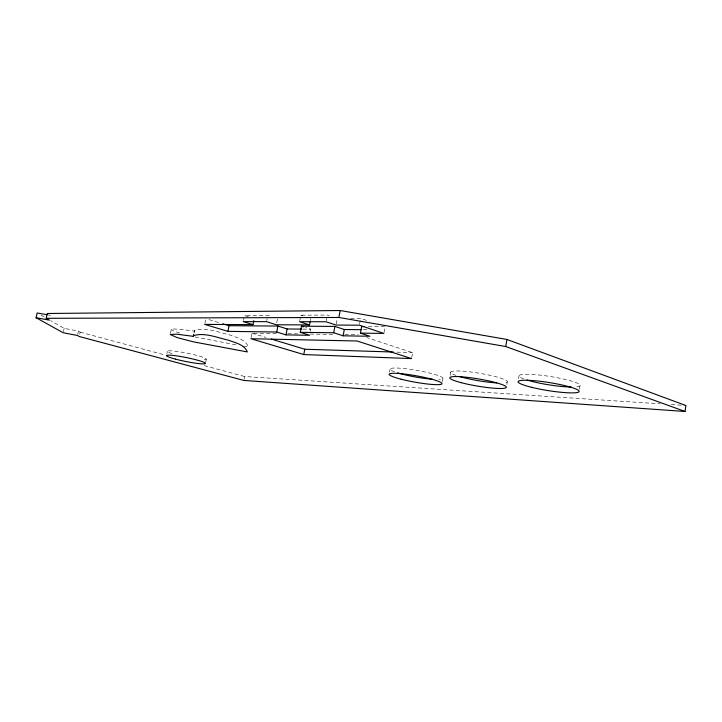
<?xml version="1.0" encoding="UTF-8"?>
<svg xmlns="http://www.w3.org/2000/svg" width="722" height="722" viewBox="0 0 722 722"><rect width="100%" height="100%" fill="white"/><g stroke="black" fill="none" stroke-linecap="round" stroke-linejoin="round"><path stroke-width="0.54" stroke-dasharray="3.61 2.71" d="M579.459 389.239L580.091 385.277M518.558 378.761L519.046 375.837M506.817 384.492L507.286 381.712M442.36 381.667L442.902 378.527M450.185 375.395L450.763 372.083M411.72 357.607L412.605 352.643L366.785 337.589M389.51 372.245L390.079 369.123M384.05 332.472L385.088 326.741L367.218 326.624M359.565 324.214L360.278 320.315M336.272 323.961L337.309 318.42M326.227 320.803L326.949 316.967M299.774 320.631L300.821 315.198L327.31 315.054L329.304 315.731M310.334 320.622L310.74 318.465M310.388 331.217L310.776 329.187L305.596 327.526M276.743 322.68L277.555 318.528M194.047 332.743L194.435 330.757L193.956 333.212M251.103 337.616L251.969 333.194L276.589 333.564M244.027 379.456L244.605 376.514L660.07 403.824M266.716 320.613L267.131 318.519M243.458 320.604L244.063 317.545M205.662 362.417L206.311 359.204M204.877 323.438L205.653 319.62M170.446 333.501L171.285 329.412L172.224 328.925L180.825 329.304L194.38 331.136L194.597 330.423C205.707 326.75 218.152 332.382 229.226 334.764C236.031 337.409 245.507 339.259 248.332 346.93L243.007 346.037M166.917 353.464L167.36 351.325M77.714 334.394L78.436 331.091L64.177 328.357L50.666 320.667M79.709 334.304L80.187 332.12L78.436 331.091M63.455 331.651L64.177 328.357M350.639 318.393L360.639 318.375L369.141 321.281M302.888 329.115L310.776 329.187M363.283 329.701L367.751 329.737M287.771 333.726L300.081 333.916M310.153 334.069L333.645 334.421M344.836 334.584L358.256 334.791M396.883 352.146L412.605 352.643M671.307 404.564L684.781 405.448M235.877 344.827L194.615 336.894M48.23 314.954L50.45 315.352M80.187 332.12L165.112 355.053M204.317 365.639L244.605 376.514M209.01 319.629L220.616 323.158M251.969 333.194L265.985 337.445M179.715 333.05L173.217 330.766L171.285 329.412M248.35 316.741L244.46 315.514L267.745 315.388L269.703 316.01M300.821 315.198L302.807 315.857M41.019 315.18L44.881 317.373M456.087 375.44A28.681 3.763 9.6 0 1 459.327 370.991A28.681 3.763 9.6 0 1 496.348 376.857A28.681 3.763 9.6 0 1 503.559 382.958M523.802 378.942A30.902 4.224 9 0 1 529.749 374.33A30.902 4.224 9 0 1 569.784 380.602A30.902 4.224 9 0 1 575.064 386.983M394.555 371.83A26.84 3.375 10 0 1 398.851 368.121A26.84 3.375 10 0 1 433.516 374.086A26.84 3.375 10 0 1 438.922 379.465M171.971 353.618A19.873 2.058 11.4 0 1 173.47 351.036A19.873 2.058 11.4 0 1 200.274 356.397A19.873 2.058 11.4 0 1 201.664 359.547"/><path stroke-width="1.08" d="M36.1 317.743L63.211 332.752L77.48 335.486L79.23 336.497L243.828 380.44L685.034 411.477L685.9 405.52L506.925 339.457L340.161 310.523L47.282 313.501L46.217 318.312L49.394 320.126L36.1 317.743L37.156 312.978L47.129 314.756M685.034 411.477L505.734 346.533L506.925 339.457M361.045 329.674L344.304 329.512L334.891 326.416L301.453 326.2L300.28 332.319L333.699 332.761L343.13 335.811L369.908 336.253L360.422 333.122L361.632 326.588L363.861 326.606M343.13 335.811L344.304 329.512M333.699 332.761L334.891 326.416M46.217 318.312L338.862 317.472L340.161 310.523M303.763 354.556L411.549 358.59L357.11 341.001L250.877 338.717L303.763 354.556L304.774 349.231L393.508 352.038M253.783 320.595L252.989 324.638L243.251 321.624L266.517 321.66L276.336 324.765L309.512 324.927L310.126 321.696M252.989 324.638L204.687 324.395L227.926 331.362L276.725 332.012L285.984 334.882L287.13 328.961L301.769 329.097M276.725 332.012L277.88 326.046L287.13 328.961M227.926 331.362L229.045 325.721L277.88 326.046M193.325 336.335L193.532 335.658C204.696 332.183 217.06 337.715 228.17 340.08C234.939 342.697 244.352 344.412 247.339 351.939L193.604 341.885L177.215 337.634L170.23 334.521L176.673 334.178L193.325 336.335L193.749 334.259M360.422 333.122L383.869 333.429L359.385 325.189L336.064 325.062L326.046 321.759L299.567 321.714L309.512 324.927M285.984 334.882L309.612 335.27L300.28 332.319M338.862 317.472L505.734 346.533M222.719 323.799L229.045 325.721M271.373 339.087L304.774 349.231M301.453 326.2L303.52 326.858M496.772 382.913A28.681 3.763 9.6 0 1 459.354 376.487M571.391 387.046A30.902 4.224 9 0 1 527.069 380.052M432.469 379.258A26.84 3.375 10 0 1 397.542 372.832M461.277 382.696A28.7 3.628 9.6 0 0 506.185 387.633A28.7 3.628 9.6 0 0 466.701 377.272A28.7 3.628 9.6 0 0 461.277 382.696M531.509 387.281A30.929 4.061 9.1 0 0 579.089 391.64A30.929 4.061 9.1 0 0 535.255 380.765A30.929 4.061 9.1 0 0 531.509 387.281M401.161 379.212A26.858 3.249 10.1 0 0 441.99 383.761A26.858 3.249 10.1 0 0 403.598 373.933A26.858 3.249 10.1 0 0 401.161 379.212M175.518 359.132A19.882 1.976 11.4 0 0 205.445 363.482A19.882 1.976 11.4 0 0 176.944 355.928A19.882 1.976 11.4 0 0 175.518 359.132"/></g></svg>
